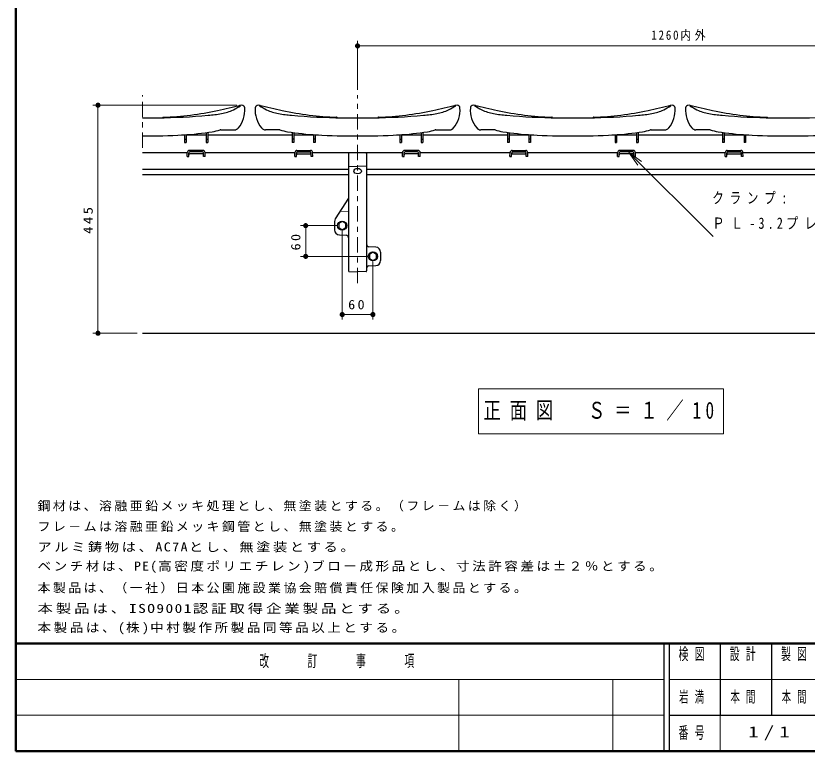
# Model space of a CAD drawing. Units: millimetres on the paper, scale 1:10. Extents: x -365 to 0, y 0 to 257.
# Drawn here: x -365 to -210.5, y 0 to 143.5 of the extents above; entities that cross this region are included whole.
import ezdxf

# ---------------------------------------------------------------- set-up
doc = ezdxf.new("R2010")
doc.units = ezdxf.units.MM
doc.linetypes.add('USER2', pattern=[6, 3, -1, 1, -1])
doc.layers.add('LY_1', color=4, linetype='Continuous', lineweight=25)
doc.layers.add('LY_3', color=7, linetype='Continuous', lineweight=13)
doc.styles.add('ＭＳ ゴシック', font='')
doc.styles.get('ＭＳ ゴシック').set_extended_font_data('MS Gothic')

# ---------------------------------------------------------------- blocks, each defined once
blk = doc.blocks.new('filled_dot')
at = {"color": 0, "linetype": 'Continuous', "lineweight": -2, "const_width": 1.25}
blk.add_lwpolyline([(-0.625, 0, 1), (0.625, 0, 1)], format="xyb", close=True, dxfattribs=at)
blk = doc.blocks.new('open_arrow')
at = {"color": 0, "linetype": 'Continuous', "lineweight": -2}
blk.add_lwpolyline([(7.5, 1.25), (0, 0), (7.5, -1.25)], dxfattribs=at)

msp = doc.modelspace()

# ---------------------------------------------------------------- linework, layer by layer
at = {"layer": 'LY_1', "color": 7, "lineweight": 13}
for p, q in [((-298.298, 129.033), (-298.298, 138.626)), ((-298.298, 137.626), (-172.298, 137.626)), ((-321.889, 126.06), (-349.963, 126.06)), ((-348.963, 81.56), (-348.963, 126.06)), ((-245.35, 116.861), (-228.863, 100.413)), ((-302.298, 102.56), (-309.427, 102.56)), ((-308.427, 96.56), (-308.427, 102.56)), ((-301.298, 101.56), (-301.298, 84.211)), ((-296.298, 96.56), (-309.427, 96.56)), ((-295.298, 95.56), (-295.298, 84.211)), ((-295.298, 85.211), (-301.298, 85.211)), ((-341.298, 81.56), (-349.963, 81.56)), ((-274.672, 70.736), (-274.672, 61.936)), ((-226.872, 70.736), (-274.672, 70.736)), ((-226.872, 61.936), (-226.872, 70.736)), ((-274.672, 61.936), (-226.872, 61.936))]:
    msp.add_line(p, q, dxfattribs=at)
at = {"layer": 'LY_1', "color": 7, "linetype": 'USER2', "lineweight": 13}
for p, q in [((-340.298, 117.743), (-340.298, 128.033)), ((-298.298, 91.341), (-298.298, 128.033))]:
    msp.add_line(p, q, dxfattribs=at)
at = {"layer": 'LY_1', "color": 7}
for p, q in [((-327.868, 120.64), (-327.868, 118.76)), ((-327.548, 120.66), (-327.548, 118.76)), ((-311.048, 120.66), (-311.048, 118.76)), ((-310.728, 120.64), (-310.728, 118.76)), ((-285.868, 120.64), (-285.868, 118.76)), ((-285.548, 120.66), (-285.548, 118.76)), ((-269.048, 120.66), (-269.048, 118.76)), ((-268.728, 120.64), (-268.728, 118.76)), ((-243.868, 120.64), (-243.868, 118.76)), ((-243.548, 120.66), (-243.548, 118.76)), ((-227.048, 120.66), (-227.048, 118.76)), ((-226.728, 120.64), (-226.728, 118.76)), ((-332.048, 120.295), (-332.048, 118.76)), ((-332.048, 119.46), (-331.728, 119.46)), ((-331.728, 120.315), (-331.728, 118.76)), ((-327.868, 119.46), (-327.548, 119.46)), ((-310.728, 119.46), (-311.048, 119.46)), ((-306.868, 120.315), (-306.868, 118.76)), ((-306.548, 119.46), (-306.868, 119.46)), ((-306.548, 120.295), (-306.548, 118.76)), ((-290.048, 120.295), (-290.048, 118.76)), ((-290.048, 119.46), (-289.728, 119.46)), ((-289.728, 120.315), (-289.728, 118.76)), ((-285.868, 119.46), (-285.548, 119.46)), ((-268.728, 119.46), (-269.048, 119.46)), ((-264.868, 120.315), (-264.868, 118.76)), ((-264.548, 119.46), (-264.868, 119.46)), ((-264.548, 120.295), (-264.548, 118.76)), ((-248.048, 120.295), (-248.048, 118.76)), ((-248.048, 119.46), (-247.728, 119.46)), ((-247.728, 120.315), (-247.728, 118.76)), ((-243.868, 119.46), (-243.548, 119.46)), ((-226.728, 119.46), (-227.048, 119.46)), ((-222.868, 120.315), (-222.868, 118.76)), ((-222.548, 119.46), (-222.868, 119.46)), ((-222.548, 120.295), (-222.548, 118.76)), ((-332.048, 118.76), (-331.728, 118.76)), ((-327.868, 118.76), (-327.548, 118.76)), ((-310.728, 118.76), (-311.048, 118.76)), ((-306.548, 118.76), (-306.868, 118.76)), ((-290.048, 118.76), (-289.728, 118.76)), ((-285.868, 118.76), (-285.548, 118.76)), ((-268.728, 118.76), (-269.048, 118.76)), ((-264.548, 118.76), (-264.868, 118.76)), ((-248.048, 118.76), (-247.728, 118.76)), ((-243.868, 118.76), (-243.548, 118.76)), ((-226.728, 118.76), (-227.048, 118.76)), ((-222.548, 118.76), (-222.868, 118.76)), ((-331.553, 116.048), (-331.532, 116.86)), ((-331.553, 116.04), (-331.233, 116.04)), ((-331.233, 116.04), (-331.214, 116.779)), ((-328.473, 117.225), (-331.133, 117.225)), ((-328.581, 116.54), (-331.025, 116.54)), ((-328.591, 116.974), (-331.014, 116.974)), ((-328.373, 116.04), (-328.392, 116.779)), ((-328.053, 116.04), (-328.373, 116.04)), ((-328.053, 116.048), (-328.074, 116.86)), ((-310.548, 116.048), (-310.527, 116.86)), ((-310.548, 116.04), (-310.228, 116.04)), ((-310.228, 116.04), (-310.209, 116.779)), ((-310.128, 117.225), (-307.468, 117.225)), ((-310.02, 116.54), (-307.576, 116.54)), ((-310.009, 116.974), (-307.587, 116.974)), ((-307.368, 116.04), (-307.387, 116.779)), ((-307.048, 116.04), (-307.368, 116.04)), ((-307.048, 116.048), (-307.069, 116.86)), ((-289.553, 116.048), (-289.532, 116.86)), ((-289.553, 116.04), (-289.233, 116.04)), ((-289.233, 116.04), (-289.214, 116.779)), ((-286.473, 117.225), (-289.133, 117.225)), ((-286.581, 116.54), (-289.025, 116.54)), ((-286.591, 116.974), (-289.014, 116.974)), ((-286.373, 116.04), (-286.392, 116.779)), ((-286.053, 116.04), (-286.373, 116.04)), ((-286.053, 116.048), (-286.074, 116.86)), ((-268.548, 116.048), (-268.527, 116.86)), ((-268.548, 116.04), (-268.228, 116.04)), ((-268.228, 116.04), (-268.209, 116.779)), ((-268.128, 117.225), (-265.468, 117.225)), ((-268.02, 116.54), (-265.576, 116.54)), ((-268.009, 116.974), (-265.587, 116.974)), ((-265.368, 116.04), (-265.387, 116.779)), ((-265.048, 116.04), (-265.368, 116.04)), ((-265.048, 116.048), (-265.069, 116.86)), ((-247.553, 116.048), (-247.532, 116.86)), ((-247.553, 116.04), (-247.233, 116.04)), ((-247.233, 116.04), (-247.214, 116.779)), ((-244.473, 117.225), (-247.133, 117.225)), ((-244.581, 116.54), (-247.025, 116.54)), ((-244.591, 116.974), (-247.014, 116.974)), ((-244.373, 116.04), (-244.392, 116.779)), ((-244.053, 116.04), (-244.373, 116.04)), ((-244.053, 116.048), (-244.073, 116.86)), ((-226.548, 116.048), (-226.527, 116.86)), ((-226.548, 116.04), (-226.228, 116.04)), ((-226.228, 116.04), (-226.209, 116.779)), ((-226.128, 117.225), (-223.468, 117.225)), ((-226.02, 116.54), (-223.576, 116.54)), ((-226.009, 116.974), (-223.587, 116.974)), ((-223.368, 116.04), (-223.387, 116.779)), ((-223.048, 116.04), (-223.368, 116.04)), ((-223.048, 116.048), (-223.069, 116.86)), ((-340.298, 113.56), (-300.048, 113.56)), ((-296.548, 113.56), (-174.048, 113.56)), ((-340.298, 112.56), (-300.048, 112.56)), ((-296.548, 112.56), (-174.048, 112.56)), ((-301.298, 103.35), (-301.982, 102.955)), ((-301.982, 102.955), (-301.982, 102.165)), ((-301.982, 102.165), (-301.298, 101.77)), ((-300.614, 102.955), (-301.298, 103.35)), ((-301.298, 101.771), (-300.614, 102.166)), ((-300.614, 102.165), (-300.614, 102.955)), ((-295.298, 97.35), (-295.982, 96.955)), ((-294.614, 96.955), (-295.298, 97.35)), ((-295.982, 96.955), (-295.982, 96.165)), ((-295.982, 96.165), (-295.298, 95.77)), ((-295.298, 95.771), (-294.614, 96.166)), ((-294.614, 96.165), (-294.614, 96.955)), ((-340.298, 81.56), (-146.548, 81.56))]:
    msp.add_line(p, q, dxfattribs=at)
at = {"layer": 'LY_1'}
for p, q in [((-324.993, 121.26), (-322.329, 121.26)), ((-313.603, 121.26), (-316.267, 121.26)), ((-282.993, 121.26), (-280.329, 121.26)), ((-271.603, 121.26), (-274.267, 121.26)), ((-240.993, 121.26), (-238.329, 121.26)), ((-229.603, 121.26), (-232.267, 121.26)), ((-300.048, 116.86), (-300.048, 93.707)), ((-299.951, 116.763), (-298.298, 116.81)), ((-296.645, 116.763), (-298.298, 116.81)), ((-296.548, 116.86), (-296.548, 93.707)), ((-299.951, 114.138), (-298.298, 114.09)), ((-296.645, 114.138), (-298.298, 114.09)), ((-300.048, 107.919), (-302.638, 103.907)), ((-302.798, 103.364), (-302.798, 101.756)), ((-301.854, 100.758), (-300.52, 100.684)), ((-294.743, 98.363), (-296.076, 98.437)), ((-293.798, 97.364), (-293.798, 95.756)), ((-296.076, 94.684), (-294.743, 94.758)), ((-299.951, 93.608), (-298.298, 93.56)), ((-296.645, 93.608), (-298.298, 93.56))]:
    msp.add_line(p, q, dxfattribs=at)
at = {"layer": 'LY_1', "color": 32}
for p, q in [((-332.678, 120.26), (-332.048, 120.26)), ((-331.728, 120.26), (-327.868, 120.26)), ((-327.548, 120.26), (-311.048, 120.26)), ((-310.728, 120.26), (-306.868, 120.26)), ((-306.548, 120.26), (-305.929, 120.26)), ((-290.678, 120.26), (-290.048, 120.26)), ((-289.728, 120.26), (-285.868, 120.26)), ((-285.548, 120.26), (-269.048, 120.26)), ((-268.728, 120.26), (-264.868, 120.26)), ((-264.548, 120.26), (-263.918, 120.26)), ((-248.678, 120.26), (-248.048, 120.26)), ((-247.728, 120.26), (-243.868, 120.26)), ((-243.548, 120.26), (-227.048, 120.26)), ((-226.728, 120.26), (-222.868, 120.26)), ((-222.548, 120.26), (-221.929, 120.26)), ((-340.298, 116.86), (-331.532, 116.86)), ((-328.073, 116.86), (-310.527, 116.86)), ((-307.069, 116.86), (-289.532, 116.86)), ((-286.073, 116.86), (-268.527, 116.86)), ((-265.069, 116.86), (-247.531, 116.86)), ((-244.073, 116.86), (-226.527, 116.86)), ((-223.069, 116.86), (-205.532, 116.86))]:
    msp.add_line(p, q, dxfattribs=at)
at = {"layer": 'LY_1', "lineweight": 13}
msp.add_line((-300.048, 105.272), (-301.693, 105.371), dxfattribs=at)
at = {"layer": 'LY_1', "color": 7}
for centre in [(-301.298, 102.56), (-295.298, 96.56)]:
    msp.add_circle(centre, 0.9, dxfattribs=at)
at = {"layer": 'LY_1'}
for centre, radius, start, end in [((-416.614, 543.233), 427.977, 282.27764, 282.89256), ((-326.207, 132.402), 8.098, 279.68116, 296.89778), ((-335.766, 151.246), 29.229, 296.89778, 300.00551), ((-326, 130.433), 6.45, 311.75961, 314.92493), ((-325.882, 125.157), 5.584, 320.80925, 3.69755), ((-320.973, 125.393), 0.669, 93.06458, 134.92493), ((-320.889, 125.479), 0.581, 3.69755, 90), ((-312.714, 125.157), 5.584, 176.30245, 219.19075), ((-317.707, 125.479), 0.581, 90, 176.30245), ((-317.623, 125.393), 0.669, 45.07507, 86.93542), ((-221.982, 543.233), 427.977, 257.10744, 257.72236), ((-302.83, 151.246), 29.229, 239.9945, 243.10222), ((-312.596, 130.433), 6.45, 225.07507, 228.24039), ((-312.389, 132.402), 8.098, 243.10222, 260.31884), ((-374.614, 543.233), 427.977, 282.27764, 282.89256), ((-284.207, 132.402), 8.098, 279.68116, 296.89778), ((-293.766, 151.246), 29.229, 296.89778, 300.00551), ((-284, 130.433), 6.45, 311.75961, 314.92493), ((-283.882, 125.157), 5.584, 320.80925, 3.69755), ((-278.973, 125.393), 0.669, 93.06458, 134.92493), ((-278.889, 125.479), 0.581, 3.69755, 90), ((-270.714, 125.157), 5.584, 176.30245, 219.19075), ((-275.707, 125.479), 0.581, 90, 176.30245), ((-275.623, 125.393), 0.669, 45.07507, 86.93542), ((-179.982, 543.233), 427.977, 257.10744, 257.72236), ((-260.83, 151.246), 29.229, 239.9945, 243.10222), ((-270.596, 130.433), 6.45, 225.07507, 228.24039), ((-270.389, 132.402), 8.098, 243.10222, 260.31884), ((-332.614, 543.233), 427.977, 282.27764, 282.89256), ((-242.207, 132.402), 8.098, 279.68116, 296.89778), ((-251.766, 151.246), 29.229, 296.89778, 300.00551), ((-242, 130.433), 6.45, 311.75961, 314.92493), ((-241.882, 125.157), 5.584, 320.80925, 3.69755), ((-236.973, 125.393), 0.669, 93.06458, 134.92493), ((-236.889, 125.479), 0.581, 3.69755, 90), ((-228.714, 125.157), 5.584, 176.30245, 219.19075), ((-233.707, 125.479), 0.581, 90, 176.30245), ((-233.623, 125.393), 0.669, 45.07507, 86.93542), ((-137.982, 543.233), 427.977, 257.10744, 257.72236), ((-218.83, 151.246), 29.229, 239.9945, 243.10222), ((-228.596, 130.433), 6.45, 225.07507, 228.24039), ((-228.389, 132.402), 8.098, 243.10222, 260.31884), ((-340.298, 300.425), 176.86, 270, 270.96951), ((-339.798, 270.872), 147.303, 270.96951, 274.81424), ((-335.518, 123.103), 0.966, 144.15053, 148.31085), ((-336.21, 123.603), 0.111, 92.00932, 144.15053), ((-338.309, 183.415), 59.738, 272.00932, 282.27764), ((-330.016, 154.733), 30.752, 274.81424, 279.68116), ((-308.58, 154.733), 30.752, 260.31884, 265.18576), ((-300.288, 183.415), 59.738, 257.72236, 267.99068), ((-298.798, 270.872), 147.303, 265.18576, 269.03049), ((-302.386, 123.603), 0.111, 35.84947, 87.99068), ((-303.079, 123.103), 0.966, 31.68915, 35.84947), ((-298.298, 300.425), 176.86, 269.03049, 270), ((-298.298, 300.425), 176.86, 270, 270.96951), ((-297.798, 270.872), 147.303, 270.96951, 274.81424), ((-293.518, 123.103), 0.966, 144.15053, 148.31085), ((-294.21, 123.603), 0.111, 92.00932, 144.15053), ((-296.309, 183.415), 59.738, 272.00932, 282.27764), ((-288.016, 154.733), 30.752, 274.81424, 279.68116), ((-266.58, 154.733), 30.752, 260.31884, 265.18576), ((-258.288, 183.415), 59.738, 257.72236, 267.99068), ((-256.798, 270.872), 147.303, 265.18576, 269.03049), ((-260.386, 123.603), 0.111, 35.84947, 87.99068), ((-261.079, 123.103), 0.966, 31.68915, 35.84947), ((-256.298, 300.425), 176.86, 269.03049, 270), ((-256.298, 300.425), 176.86, 270, 270.96951), ((-255.798, 270.872), 147.303, 270.96951, 274.81424), ((-251.518, 123.103), 0.966, 144.15053, 148.31085), ((-252.21, 123.603), 0.111, 92.00932, 144.15053), ((-254.309, 183.415), 59.738, 272.00932, 282.27764), ((-246.016, 154.733), 30.752, 274.81424, 279.68116), ((-224.58, 154.733), 30.752, 260.31884, 265.18576), ((-216.288, 183.415), 59.738, 257.72236, 267.99068), ((-214.798, 270.872), 147.303, 265.18576, 269.03049), ((-218.386, 123.603), 0.111, 35.84947, 87.99068), ((-219.079, 123.103), 0.966, 31.68915, 35.84947), ((-214.298, 300.425), 176.86, 269.03049, 270), ((-214.298, 300.425), 176.86, 270, 270.96951), ((-213.798, 270.872), 147.303, 270.96951, 274.81424), ((-335.361, 175.339), 55.144, 273.12538, 279.0879), ((-328.413, 131.899), 11.152, 279.0879, 287.06663), ((-324.993, 120.76), 0.5, 90, 107.06663), ((-322.329, 122.26), 1, 270, 320.80925), ((-316.267, 122.26), 1, 219.19075, 270), ((-313.603, 120.76), 0.5, 72.93337, 90), ((-310.184, 131.899), 11.152, 252.93337, 260.9121), ((-303.235, 175.339), 55.144, 260.9121, 266.87462), ((-293.361, 175.339), 55.144, 273.12538, 279.0879), ((-286.413, 131.899), 11.152, 279.0879, 287.06663), ((-282.993, 120.76), 0.5, 90, 107.06663), ((-280.329, 122.26), 1, 270, 320.80925), ((-274.267, 122.26), 1, 219.19075, 270), ((-271.603, 120.76), 0.5, 72.93337, 90), ((-268.184, 131.899), 11.152, 252.93337, 260.9121), ((-261.235, 175.339), 55.144, 260.9121, 266.87462), ((-251.361, 175.339), 55.144, 273.12538, 279.0879), ((-244.413, 131.899), 11.152, 279.0879, 287.06663), ((-240.993, 120.76), 0.5, 90, 107.06663), ((-238.329, 122.26), 1, 270, 320.80925), ((-232.267, 122.26), 1, 219.19075, 270), ((-229.603, 120.76), 0.5, 72.93337, 90), ((-226.184, 131.899), 11.152, 252.93337, 260.9121), ((-219.235, 175.339), 55.144, 260.9121, 266.87462), ((-340.298, 265.754), 145.694, 270, 273.12538), ((-298.298, 265.754), 145.694, 266.87462, 270), ((-298.298, 265.754), 145.694, 270, 273.12538), ((-256.298, 265.754), 145.694, 266.87462, 270), ((-256.298, 265.754), 145.694, 270, 273.12538), ((-214.298, 265.754), 145.694, 266.87462, 270), ((-214.298, 265.754), 145.694, 270, 273.12538), ((-299.948, 116.663), 0.1, 91.63684, 179.99996), ((-299.948, 116.663), 0.1, 91.63684, 179.99996), ((-296.648, 116.663), 0.1, 0, 88.36312), ((-296.648, 116.663), 0.1, 0, 88.36312), ((-299.948, 114.238), 0.1, 179.99996, 268.36308), ((-296.648, 114.238), 0.1, 271.63683, 359.99995), ((-301.798, 103.364), 1, 147.15412, 179.99996), ((-301.798, 101.756), 1, 179.99996, 266.82019), ((-300.548, 100.184), 0.5, 0, 86.82019), ((-296.048, 98.936), 0.5, 179.99996, 266.82019), ((-294.798, 97.364), 1, 0, 86.8201), ((-296.048, 94.184), 0.5, 93.17973, 179.99996), ((-294.798, 95.756), 1, 273.17985, 0), ((-299.948, 93.707), 0.1, 179.99996, 268.36311), ((-296.648, 93.707), 0.1, 271.63686, 0)]:
    msp.add_arc(centre, radius, start, end, dxfattribs=at)
at = {"layer": 'LY_1', "color": 7}
for centre, radius, start, end in [((-328.168, 120.64), 0.3, 0, 12.54525), ((-328.148, 120.66), 0.6, 0, 8.6286), ((-310.448, 120.66), 0.6, 171.3714, 180), ((-310.428, 120.64), 0.3, 167.45475, 180), ((-286.168, 120.64), 0.3, 0, 12.54525), ((-286.148, 120.66), 0.6, 0, 8.6286), ((-268.448, 120.66), 0.6, 171.3714, 180), ((-268.428, 120.64), 0.3, 167.45475, 180), ((-244.168, 120.64), 0.3, 0, 12.54525), ((-244.148, 120.66), 0.6, 0, 8.6286), ((-226.448, 120.66), 0.6, 171.3714, 180), ((-226.428, 120.64), 0.3, 167.45475, 180), ((-331.133, 116.825), 0.4, 90.00002, 178.56125), ((-331.025, 116.34), 0.2, 90.00002, 178.56124), ((-331.014, 116.774), 0.2, 90.00002, 178.56125), ((-328.592, 116.774), 0.2, 1.43873, 89.99996), ((-328.581, 116.34), 0.2, 1.43873, 89.99996), ((-328.473, 116.825), 0.4, 1.43873, 90.00002), ((-310.128, 116.825), 0.4, 89.99998, 178.56127), ((-310.02, 116.34), 0.2, 90.00004, 178.56127), ((-310.009, 116.774), 0.2, 90.00004, 178.56127), ((-307.587, 116.774), 0.2, 1.43875, 89.99998), ((-307.576, 116.34), 0.2, 1.43876, 89.99998), ((-307.468, 116.825), 0.4, 1.43875, 89.99998), ((-289.133, 116.825), 0.4, 90.00002, 178.56125), ((-289.025, 116.34), 0.2, 90.00002, 178.56124), ((-289.014, 116.774), 0.2, 90.00002, 178.56125), ((-286.591, 116.774), 0.2, 1.43873, 89.99996), ((-286.581, 116.34), 0.2, 1.43873, 89.99996), ((-286.473, 116.825), 0.4, 1.43873, 90.00002), ((-268.128, 116.825), 0.4, 89.99998, 178.56127), ((-268.02, 116.34), 0.2, 90.00004, 178.56127), ((-268.009, 116.774), 0.2, 90.00004, 178.56127), ((-265.587, 116.774), 0.2, 1.43875, 89.99998), ((-265.576, 116.34), 0.2, 1.43876, 89.99998), ((-265.468, 116.825), 0.4, 1.43875, 89.99998), ((-247.133, 116.825), 0.4, 90.00002, 178.56125), ((-247.025, 116.34), 0.2, 90.00002, 178.56124), ((-247.014, 116.774), 0.2, 90.00002, 178.56125), ((-244.591, 116.774), 0.2, 1.43873, 89.99996), ((-244.581, 116.34), 0.2, 1.43873, 89.99996), ((-244.473, 116.825), 0.4, 1.43873, 90.00002), ((-226.128, 116.825), 0.4, 89.99998, 178.56127), ((-226.02, 116.34), 0.2, 90.00004, 178.56127), ((-226.009, 116.774), 0.2, 90.00004, 178.56127), ((-223.587, 116.774), 0.2, 1.43875, 89.99998), ((-223.576, 116.34), 0.2, 1.43876, 89.99998), ((-223.468, 116.825), 0.4, 1.43875, 89.99998)]:
    msp.add_arc(centre, radius, start, end, dxfattribs=at)
at = {"layer": 'LY_1'}
msp.add_ellipse((-298.298, 113.204), major_axis=(0.75, 0), ratio=0.707163, dxfattribs=at)
at = {"layer": 'LY_3', "lineweight": 50}
for p, q in [((-365, 257), (-365, 0)), ((-365, 21), (0, 21)), ((-365, 0), (0, 0))]:
    msp.add_line(p, q, dxfattribs=at)
at = {"layer": 'LY_3', "color": 211, "lineweight": 25}
for p, q in [((-238.5, 21), (-238.5, 0)), ((-237.5, 21), (-237.5, 0)), ((-227.5, 21), (-227.5, 7)), ((-217.5, 21), (-217.5, 7)), ((-237.5, 7), (0, 7))]:
    msp.add_line(p, q, dxfattribs=at)
at = {"layer": 'LY_3'}
for p, q in [((-365, 14), (-238.5, 14)), ((-278.5, 14), (-278.5, 0)), ((-248.5, 14), (-248.5, 0)), ((-237.5, 14), (-182.5, 14)), ((-365, 7), (-238.5, 7)), ((-227.5, 7), (-227.5, 0))]:
    msp.add_line(p, q, dxfattribs=at)

# ---------------------------------------------------------------- block references
at = {"layer": 'LY_1', "color": 7, "lineweight": 13, "xscale": 0.4, "yscale": 0.4}
for p in [(-298.298, 137.626), (-301.298, 85.211)]:
    msp.add_blockref('filled_dot', p, dxfattribs=at)
for name, p, rotation in [('filled_dot', (-348.963, 126.06), 270), ('open_arrow', (-245.35, 116.861), 315.1), ('filled_dot', (-308.427, 102.56), 270), ('filled_dot', (-308.427, 96.56), 90), ('filled_dot', (-295.298, 85.211), 180), ('filled_dot', (-348.963, 81.56), 90)]:
    msp.add_blockref(name, p, dxfattribs=dict(at, rotation=rotation))

# ---------------------------------------------------------------- texts
at = {"layer": 'LY_1', "color": 7, "style": 'ＭＳ ゴシック'}
for s, insert, char_height, attachment_point in [('\\T1.33;\\W0.85;1260内外', (-235.298, 138.626), 1.833, 8), ('\\T1.5;\\W0.75;クランプ:', (-229.054, 107.913), 2.199, 4), ('\\T1.5;\\W0.8;ＰＬ-3.2プレス成型', (-229.054, 102.913), 2.199, 4), ('\\T1.34;\\W1.1;60', (-298.298, 86.211), 1.833, 8), ('\\T1.51;\\W0.75;正面図\u3000Ｓ＝１／10', (-250.772, 66.336), 3.299, 5), ('\\T1.19;\\W1.05;鋼材は、溶融亜鉛メッキ処理とし、無塗装とする。（フレ－ムは除く）', (-360.762, 46.776), 1.76, 7), ('\\T1.19;\\W1.05;フレ－ムは溶融亜鉛メッキ鋼管とし、無塗装とする。', (-360.762, 42.776), 1.76, 7), ('\\T1.19;\\W1.15;アルミ鋳物は、AC7Aとし、無塗装とする。', (-360.762, 38.776), 1.76, 7), ('\\T1.19;\\W1.1;ベンチ材は、PE(高密度ポリエチレン)ブロー成形品とし、寸法許容差は±２％とする。', (-360.762, 34.776), 1.76, 7), ('\\T1.19;\\W1.05;本製品は、（一社）日本公園施設業協会賠償責任保険加入製品とする。', (-360.762, 30.776), 1.76, 7), ('\\T1.19;\\W1.25;本製品は、ISO9001認証取得企業製品とする。', (-360.762, 26.776), 1.76, 7), ('\\T1.19;\\W1.1;本製品は、(株)中村製作所製品同等品以上とする。', (-360.762, 22.776), 1.76, 7), ('\\T1.64;\\W0.6;岩満', (-232.5, 10.5), 2.199, 5), ('\\T1.64;\\W0.6;本間', (-222.5, 10.5), 2.199, 5), ('\\T1.64;\\W0.6;本間', (-212.5, 10.5), 2.199, 5), ('\\T1.5;\\W1.35;1/1', (-217.5, 3.5), 2.199, 5)]:
    msp.add_mtext(s, dxfattribs=dict(at, insert=insert, char_height=char_height, attachment_point=attachment_point))
at = {"layer": 'LY_1', "color": 7, "char_height": 1.833, "attachment_point": 8, "rotation": 90, "style": 'ＭＳ ゴシック'}
for s, insert in [('\\T1.33;\\W1.15;445', (-349.963, 103.81)), ('\\T1.34;\\W1.1;60', (-309.427, 99.56))]:
    msp.add_mtext(s, dxfattribs=dict(at, insert=insert))
at = {"layer": 'LY_3', "color": 4, "char_height": 2.346, "style": 'ＭＳ ゴシック'}
for s, insert, attachment_point in [('\\T1.64;\\W0.6;検図', (-232.5, 20.167), 2), ('\\T1.64;\\W0.6;設計', (-222.5, 20.167), 2), ('\\T1.64;\\W0.6;製図', (-212.5, 20.167), 2), ('\\T1.64;\\W0.6;改\u3000\u3000訂\u3000\u3000事\u3000\u3000項', (-301.75, 17.5), 5), ('\\T1.64;\\W0.6;番号', (-232.5, 3.5), 5)]:
    msp.add_mtext(s, dxfattribs=dict(at, insert=insert, attachment_point=attachment_point))

doc.saveas('drawing.dxf')
